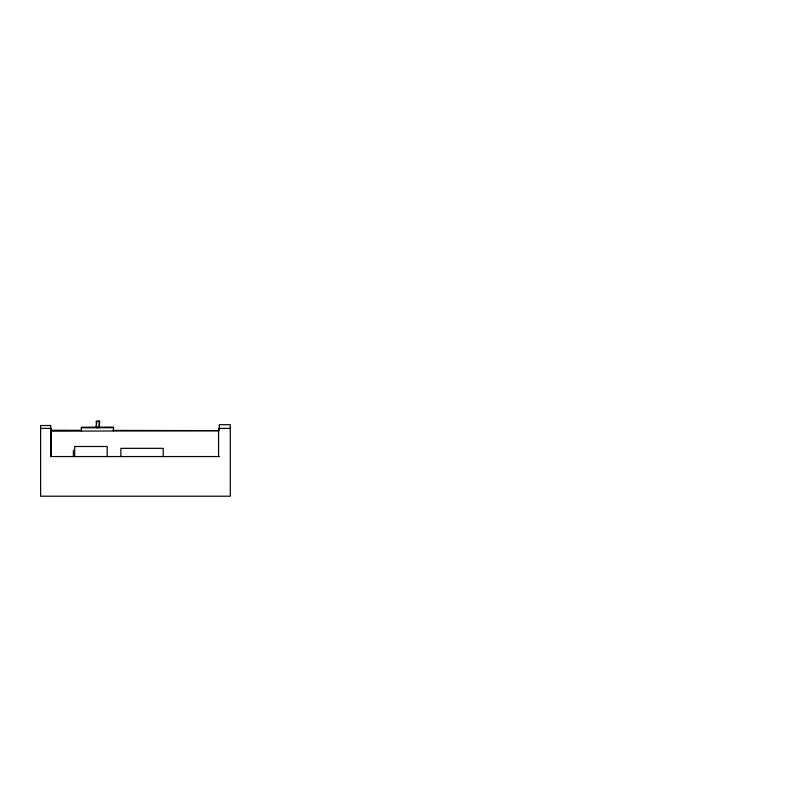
<?xml version="1.0" encoding="UTF-8"?>
<svg xmlns="http://www.w3.org/2000/svg" width="812" height="812" viewBox="0 0 812 812"><rect width="100%" height="100%" fill="white"/><g stroke="black" fill="none" stroke-linecap="round" stroke-linejoin="round"><path stroke-width="1.22" d="M96.303 421.428L99.673 421.245L99.186 427.589L96.323 427.589L96.303 421.428L99.673 421.245M96.323 427.589L96.811 421.245M81.352 427.792L113.447 427.701M51.268 431.172L219.037 430.664L113.051 430.401M40.6 428.401L51.085 428.401L51.085 456.557M230.283 428.401L218.57 428.401L218.57 456.557M219.321 456.557L50.78 456.557L50.78 425.518L40.6 425.518L40.6 496.213L230.283 496.213L230.283 424.696L219.321 424.696L219.321 429.599M51.237 430.269L81.738 430.33M113.457 430.979L113.447 427.112L81.352 427.213L81.362 431.081M99.176 421.428L99.186 427.589M163.212 456.557L163.212 448.336L120.876 448.336L120.876 456.557M107.184 456.557L107.184 446.488L74.714 446.488L74.714 456.557M73.384 450.386L73.384 456.557"/></g></svg>
